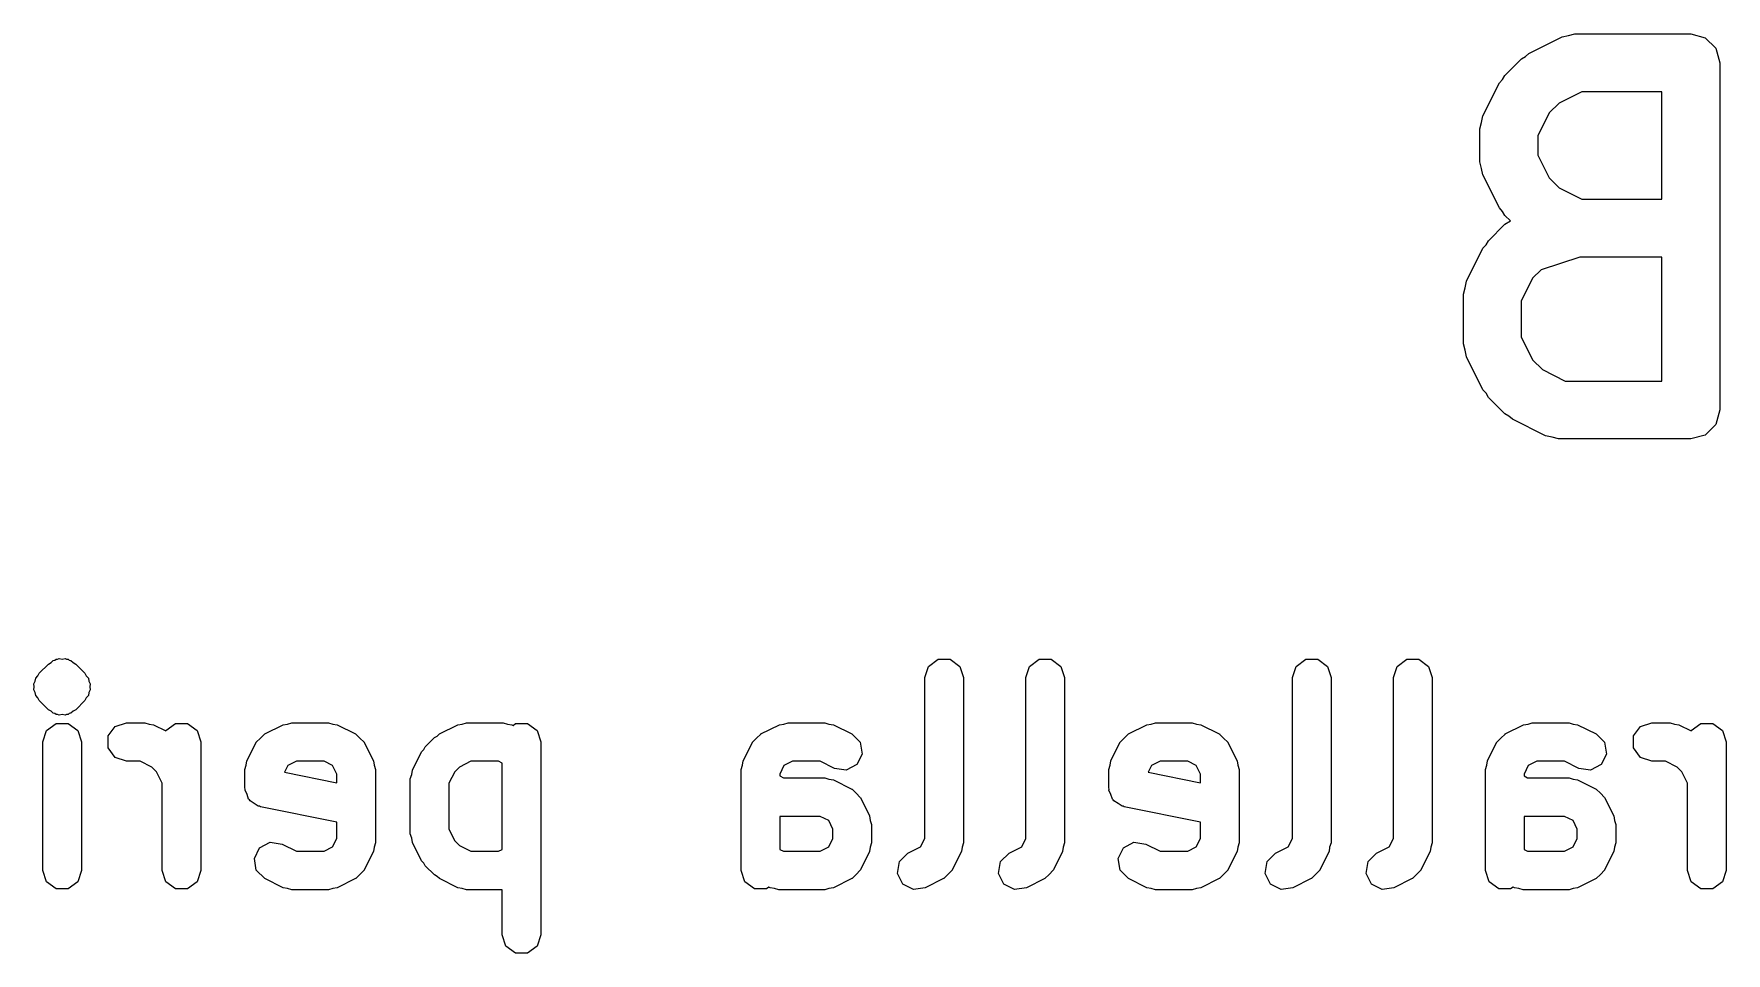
# Model space of a CAD drawing. Extents: x 0.05 to 3.95, y 0.04 to 3.84.
# Drawn here: x 2.7842 to 3.1295, y 3.648 to 3.8357 of the extents above; entities that cross this region are included whole.
import ezdxf

# ---------------------------------------------------------------- set-up
doc = ezdxf.new("R2010")
doc.units = 0
doc.header["$MEASUREMENT"] = 0
doc.layers.add('BLACK', color=7, linetype='CONTINUOUS')

msp = doc.modelspace()

# ---------------------------------------------------------------- linework, layer by layer
at = {"layer": 'BLACK', "linetype": 'CONTINUOUS'}
for p, q in [((3.08926, 3.83166), (3.09601, 3.83503)), ((3.09601, 3.83503), (3.09734, 3.83531)), ((3.09734, 3.83531), (3.09865, 3.83566)), ((3.09865, 3.83566), (3.12227, 3.83566)), ((3.12227, 3.83566), (3.12522, 3.83487)), ((3.12522, 3.83487), (3.12739, 3.83271)), ((3.12739, 3.83271), (3.12818, 3.82975)), ((3.08435, 3.82718), (3.08773, 3.83055)), ((3.08773, 3.83055), (3.08855, 3.83103)), ((3.08855, 3.83103), (3.08926, 3.83166)), ((3.12818, 3.82975), (3.12818, 3.75889)), ((3.08324, 3.82564), (3.08388, 3.82636)), ((3.08388, 3.82636), (3.08435, 3.82718)), ((3.07987, 3.8189), (3.08324, 3.82564)), ((3.10004, 3.82385), (3.0954, 3.82152)), ((3.11637, 3.82385), (3.10004, 3.82385)), ((3.11637, 3.80191), (3.11637, 3.82385)), ((3.0796, 3.81757), (3.07987, 3.8189)), ((3.09338, 3.81951), (3.09106, 3.81486)), ((3.0954, 3.82152), (3.09338, 3.81951)), ((3.07925, 3.81625), (3.0796, 3.81757)), ((3.07925, 3.80951), (3.07925, 3.81625)), ((3.09106, 3.81486), (3.09106, 3.8109)), ((3.0796, 3.80819), (3.07925, 3.80951)), ((3.09106, 3.8109), (3.09338, 3.80625)), ((3.07987, 3.80686), (3.0796, 3.80819)), ((3.08324, 3.80011), (3.07987, 3.80686)), ((3.09338, 3.80625), (3.0954, 3.80423)), ((3.0954, 3.80423), (3.10004, 3.80191)), ((3.10004, 3.80191), (3.11637, 3.80191)), ((3.08388, 3.7994), (3.08324, 3.80011)), ((3.08435, 3.79858), (3.08388, 3.7994)), ((3.08547, 3.79746), (3.08435, 3.79858)), ((3.08098, 3.79343), (3.08435, 3.79681)), ((3.08435, 3.79681), (3.08547, 3.79746)), ((3.0765, 3.78515), (3.07987, 3.7919)), ((3.07987, 3.7919), (3.0805, 3.79261)), ((3.0805, 3.79261), (3.08098, 3.79343)), ((3.09961, 3.7901), (3.09172, 3.78747)), ((3.11637, 3.7901), (3.09961, 3.7901)), ((3.11637, 3.76479), (3.11637, 3.7901)), ((3.07622, 3.78382), (3.0765, 3.78515)), ((3.09001, 3.78576), (3.08768, 3.78111)), ((3.09172, 3.78747), (3.09001, 3.78576)), ((3.07587, 3.78251), (3.07622, 3.78382)), ((3.07587, 3.77238), (3.07587, 3.78251)), ((3.08768, 3.78111), (3.08768, 3.77378)), ((3.07622, 3.77107), (3.07587, 3.77238)), ((3.0765, 3.76974), (3.07622, 3.77107)), ((3.08768, 3.77378), (3.09001, 3.76913)), ((3.07987, 3.76299), (3.0765, 3.76974)), ((3.09001, 3.76913), (3.09202, 3.76711)), ((3.09202, 3.76711), (3.09667, 3.76479)), ((3.09667, 3.76479), (3.11637, 3.76479)), ((3.0805, 3.76228), (3.07987, 3.76299)), ((3.08098, 3.76146), (3.0805, 3.76228)), ((3.08435, 3.75809), (3.08098, 3.76146)), ((3.08517, 3.75761), (3.08435, 3.75809)), ((3.08589, 3.75698), (3.08517, 3.75761)), ((3.09263, 3.7536), (3.08589, 3.75698)), ((3.12818, 3.75889), (3.12739, 3.75593)), ((3.09396, 3.75333), (3.09263, 3.7536)), ((3.09528, 3.75298), (3.09396, 3.75333)), ((3.12522, 3.75377), (3.12227, 3.75298)), ((3.12739, 3.75593), (3.12522, 3.75377)), ((3.12227, 3.75298), (3.09528, 3.75298)), ((2.78503, 3.70459), (2.78531, 3.70515)), ((2.78531, 3.70515), (2.78719, 3.70702)), ((2.78719, 3.70702), (2.78774, 3.7073)), ((2.78774, 3.7073), (2.78818, 3.70774)), ((2.78818, 3.70774), (2.7885, 3.70779)), ((2.7885, 3.70779), (2.78875, 3.70798)), ((2.78875, 3.70798), (2.78907, 3.70798)), ((2.78907, 3.70798), (2.78935, 3.70813)), ((2.78935, 3.70813), (2.78997, 3.70803)), ((2.78997, 3.70803), (2.79059, 3.70813)), ((2.79059, 3.70813), (2.79087, 3.70798)), ((2.79087, 3.70798), (2.79119, 3.70798)), ((2.79119, 3.70798), (2.79144, 3.70779)), ((2.79144, 3.70779), (2.79176, 3.70774)), ((2.79176, 3.70774), (2.7922, 3.7073)), ((2.7922, 3.7073), (2.79275, 3.70702)), ((2.79275, 3.70702), (2.79463, 3.70515)), ((2.79463, 3.70515), (2.79491, 3.70459)), ((2.96601, 3.70424), (2.96676, 3.70655)), ((2.96676, 3.70655), (2.96873, 3.70798)), ((2.96873, 3.70798), (2.97116, 3.70798)), ((2.97116, 3.70798), (2.97313, 3.70655)), ((2.97313, 3.70655), (2.97388, 3.70424)), ((2.98663, 3.70424), (2.98738, 3.70655)), ((2.98738, 3.70655), (2.98935, 3.70798)), ((2.98935, 3.70798), (2.99179, 3.70798)), ((2.99179, 3.70798), (2.99376, 3.70655)), ((2.99376, 3.70655), (2.99451, 3.70424)), ((3.041, 3.70424), (3.04175, 3.70655)), ((3.04175, 3.70655), (3.04372, 3.70798)), ((3.04372, 3.70798), (3.04615, 3.70798)), ((3.04615, 3.70798), (3.04812, 3.70655)), ((3.04812, 3.70655), (3.04888, 3.70424)), ((3.06162, 3.70424), (3.06238, 3.70655)), ((3.06238, 3.70655), (3.06434, 3.70798)), ((3.06434, 3.70798), (3.06678, 3.70798)), ((3.06678, 3.70798), (3.06875, 3.70655)), ((3.06875, 3.70655), (3.0695, 3.70424)), ((2.78421, 3.70298), (2.78449, 3.70353)), ((2.7843, 3.70236), (2.78421, 3.70298)), ((2.78421, 3.70175), (2.7843, 3.70236)), ((2.78449, 3.70119), (2.78421, 3.70175)), ((2.78449, 3.70353), (2.78459, 3.70415)), ((2.78459, 3.70415), (2.78503, 3.70459)), ((2.79491, 3.70459), (2.79535, 3.70415)), ((2.79535, 3.70415), (2.79545, 3.70353)), ((2.79545, 3.70353), (2.79573, 3.70298)), ((2.79573, 3.70175), (2.79545, 3.70119)), ((2.79573, 3.70298), (2.79564, 3.70236)), ((2.79564, 3.70236), (2.79573, 3.70175)), ((2.96601, 3.67142), (2.96601, 3.70424)), ((2.97388, 3.70424), (2.97388, 3.67049)), ((2.98663, 3.67142), (2.98663, 3.70424)), ((2.99451, 3.70424), (2.99451, 3.67049)), ((3.041, 3.67142), (3.041, 3.70424)), ((3.04888, 3.70424), (3.04888, 3.67049)), ((3.06162, 3.67142), (3.06162, 3.70424)), ((3.0695, 3.70424), (3.0695, 3.67049)), ((2.78459, 3.70057), (2.78449, 3.70119)), ((2.78503, 3.70013), (2.78459, 3.70057)), ((2.78531, 3.69958), (2.78503, 3.70013)), ((2.78719, 3.6977), (2.78531, 3.69958)), ((2.79463, 3.69958), (2.79275, 3.6977)), ((2.79491, 3.70013), (2.79463, 3.69958)), ((2.79535, 3.70057), (2.79491, 3.70013)), ((2.79545, 3.70119), (2.79535, 3.70057)), ((2.78678, 3.69343), (2.78875, 3.69486)), ((2.78774, 3.69742), (2.78719, 3.6977)), ((2.78818, 3.69698), (2.78774, 3.69742)), ((2.7885, 3.69693), (2.78818, 3.69698)), ((2.78875, 3.69674), (2.7885, 3.69693)), ((2.78907, 3.69674), (2.78875, 3.69674)), ((2.78875, 3.69486), (2.79119, 3.69486)), ((2.78935, 3.6966), (2.78907, 3.69674)), ((2.78997, 3.6967), (2.78935, 3.6966)), ((2.79059, 3.6966), (2.78997, 3.6967)), ((2.79087, 3.69674), (2.79059, 3.6966)), ((2.79119, 3.69674), (2.79087, 3.69674)), ((2.79144, 3.69693), (2.79119, 3.69674)), ((2.79119, 3.69486), (2.79316, 3.69343)), ((2.79176, 3.69698), (2.79144, 3.69693)), ((2.7922, 3.69742), (2.79176, 3.69698)), ((2.79275, 3.6977), (2.7922, 3.69742)), ((2.80078, 3.6943), (2.80309, 3.69505)), ((2.80309, 3.69505), (2.80684, 3.69505)), ((2.80684, 3.69505), (2.80771, 3.69477)), ((2.80771, 3.69477), (2.8086, 3.69463)), ((2.8086, 3.69463), (2.81114, 3.69337)), ((2.81116, 3.69343), (2.81313, 3.69486)), ((2.81313, 3.69486), (2.81556, 3.69486)), ((2.81556, 3.69486), (2.81753, 3.69343)), ((2.83133, 3.69276), (2.83508, 3.69463)), ((2.83508, 3.69463), (2.83598, 3.69477)), ((2.83598, 3.69477), (2.83684, 3.69505)), ((2.83684, 3.69505), (2.84434, 3.69505)), ((2.84434, 3.69505), (2.8452, 3.69477)), ((2.8452, 3.69477), (2.8461, 3.69463)), ((2.8461, 3.69463), (2.84985, 3.69276)), ((2.86695, 3.69276), (2.8707, 3.69463)), ((2.8707, 3.69463), (2.8716, 3.69477)), ((2.8716, 3.69477), (2.87246, 3.69505)), ((2.87246, 3.69505), (2.87996, 3.69505)), ((2.87996, 3.69505), (2.88082, 3.69477)), ((2.88082, 3.69477), (2.88172, 3.69463)), ((2.88172, 3.69463), (2.882, 3.6945)), ((2.882, 3.6945), (2.88249, 3.69486)), ((2.88249, 3.69486), (2.88492, 3.69486)), ((2.88492, 3.69486), (2.88689, 3.69343)), ((2.93257, 3.69276), (2.93632, 3.69463)), ((2.93632, 3.69463), (2.93721, 3.69477)), ((2.93721, 3.69477), (2.93808, 3.69505)), ((2.93808, 3.69505), (2.94558, 3.69505)), ((2.94558, 3.69505), (2.94644, 3.69477)), ((2.94644, 3.69477), (2.94734, 3.69463)), ((2.94734, 3.69463), (2.95109, 3.69276)), ((3.00756, 3.69276), (3.01131, 3.69463)), ((3.01131, 3.69463), (3.0122, 3.69477)), ((3.0122, 3.69477), (3.01307, 3.69505)), ((3.01307, 3.69505), (3.02057, 3.69505)), ((3.02057, 3.69505), (3.02143, 3.69477)), ((3.02143, 3.69477), (3.02233, 3.69463)), ((3.02233, 3.69463), (3.02608, 3.69276)), ((3.08442, 3.69276), (3.08817, 3.69463)), ((3.08817, 3.69463), (3.08907, 3.69477)), ((3.08907, 3.69477), (3.08993, 3.69505)), ((3.08993, 3.69505), (3.09743, 3.69505)), ((3.09743, 3.69505), (3.09829, 3.69477)), ((3.09829, 3.69477), (3.09919, 3.69463)), ((3.09919, 3.69463), (3.10294, 3.69276)), ((3.11199, 3.6943), (3.1143, 3.69505)), ((3.1143, 3.69505), (3.11805, 3.69505)), ((3.11805, 3.69505), (3.11892, 3.69477)), ((3.11892, 3.69477), (3.11981, 3.69463)), ((3.11981, 3.69463), (3.12235, 3.69337)), ((3.12237, 3.69343), (3.12434, 3.69486)), ((3.12434, 3.69486), (3.12677, 3.69486)), ((3.12677, 3.69486), (3.12874, 3.69343)), ((2.78603, 3.69111), (2.78678, 3.69343)), ((2.78603, 3.66487), (2.78603, 3.69111)), ((2.79316, 3.69343), (2.79391, 3.69111)), ((2.79391, 3.69111), (2.79391, 3.66487)), ((2.79935, 3.69233), (2.80078, 3.6943)), ((2.79935, 3.6899), (2.79935, 3.69233)), ((2.81114, 3.69337), (2.81116, 3.69343)), ((2.81753, 3.69343), (2.81828, 3.69111)), ((2.81828, 3.69111), (2.81828, 3.66487)), ((2.82959, 3.69102), (2.8296, 3.69105)), ((2.8296, 3.69105), (2.83044, 3.69189)), ((2.83044, 3.69189), (2.83128, 3.69273)), ((2.83128, 3.69273), (2.83131, 3.69274)), ((2.83131, 3.69274), (2.83133, 3.69276)), ((2.84985, 3.69276), (2.84987, 3.69274)), ((2.84987, 3.69274), (2.8499, 3.69273)), ((2.8499, 3.69273), (2.85074, 3.69189)), ((2.85074, 3.69189), (2.85158, 3.69105)), ((2.85158, 3.69105), (2.85159, 3.69102)), ((2.86405, 3.69015), (2.86593, 3.69202)), ((2.86593, 3.69202), (2.86649, 3.69231)), ((2.86649, 3.69231), (2.86695, 3.69276)), ((2.88689, 3.69343), (2.88765, 3.69111)), ((2.88765, 3.69111), (2.88765, 3.65174)), ((2.93083, 3.69105), (2.93168, 3.69189)), ((2.93083, 3.69102), (2.93083, 3.69105)), ((2.93168, 3.69189), (2.93251, 3.69273)), ((2.93251, 3.69273), (2.93254, 3.69274)), ((2.93254, 3.69274), (2.93257, 3.69276)), ((2.95109, 3.69276), (2.95282, 3.69105)), ((2.95282, 3.69105), (2.95322, 3.68865)), ((3.00582, 3.69105), (3.00667, 3.69189)), ((3.00582, 3.69102), (3.00582, 3.69105)), ((3.00667, 3.69189), (3.0075, 3.69273)), ((3.0075, 3.69273), (3.00753, 3.69274)), ((3.00753, 3.69274), (3.00756, 3.69276)), ((3.02608, 3.69276), (3.0261, 3.69274)), ((3.0261, 3.69274), (3.02613, 3.69273)), ((3.02613, 3.69273), (3.02696, 3.69189)), ((3.02696, 3.69189), (3.02781, 3.69105)), ((3.02781, 3.69105), (3.02782, 3.69102)), ((3.08268, 3.69102), (3.08269, 3.69105)), ((3.08269, 3.69105), (3.08354, 3.69189)), ((3.08354, 3.69189), (3.08437, 3.69273)), ((3.08437, 3.69273), (3.0844, 3.69274)), ((3.0844, 3.69274), (3.08442, 3.69276)), ((3.10294, 3.69276), (3.10468, 3.69105)), ((3.10468, 3.69105), (3.10507, 3.68865)), ((3.11056, 3.69233), (3.11199, 3.6943)), ((3.11056, 3.6899), (3.11056, 3.69233)), ((3.12235, 3.69337), (3.12237, 3.69343)), ((3.12874, 3.69343), (3.12949, 3.69111)), ((3.12949, 3.69111), (3.12949, 3.66487)), ((2.80078, 3.68793), (2.79935, 3.6899)), ((2.80309, 3.68718), (2.80078, 3.68793)), ((2.82769, 3.68725), (2.82957, 3.691)), ((2.82957, 3.691), (2.82959, 3.69102)), ((2.85159, 3.69102), (2.85161, 3.691)), ((2.85161, 3.691), (2.85348, 3.68725)), ((2.86144, 3.68538), (2.86331, 3.68912)), ((2.86331, 3.68912), (2.86376, 3.68958)), ((2.86376, 3.68958), (2.86405, 3.69015)), ((2.92893, 3.68725), (2.93081, 3.691)), ((2.93081, 3.691), (2.93083, 3.69102)), ((2.95322, 3.68865), (2.95213, 3.68648)), ((3.00392, 3.68725), (3.0058, 3.691)), ((3.0058, 3.691), (3.00582, 3.69102)), ((3.02782, 3.69102), (3.02784, 3.691)), ((3.02784, 3.691), (3.02971, 3.68725)), ((3.08079, 3.68725), (3.08266, 3.691)), ((3.08266, 3.691), (3.08268, 3.69102)), ((3.10507, 3.68865), (3.10399, 3.68648)), ((3.11199, 3.68793), (3.11056, 3.6899)), ((3.1143, 3.68718), (3.11199, 3.68793)), ((2.80591, 3.68718), (2.80309, 3.68718)), ((2.80826, 3.686), (2.80591, 3.68718)), ((2.80923, 3.68503), (2.80826, 3.686)), ((2.8104, 3.68269), (2.80923, 3.68503)), ((2.82728, 3.68549), (2.82756, 3.68635)), ((2.82728, 3.68174), (2.82728, 3.68549)), ((2.82756, 3.68635), (2.82769, 3.68725)), ((2.83602, 3.6863), (2.83534, 3.68493)), ((2.83534, 3.68493), (2.84603, 3.68279)), ((2.83777, 3.68718), (2.83602, 3.6863)), ((2.84341, 3.68718), (2.83777, 3.68718)), ((2.84515, 3.6863), (2.84341, 3.68718)), ((2.84603, 3.68456), (2.84515, 3.6863)), ((2.84603, 3.68279), (2.84603, 3.68456)), ((2.85348, 3.68725), (2.85362, 3.68635)), ((2.85362, 3.68635), (2.8539, 3.68549)), ((2.8539, 3.68549), (2.8539, 3.67049)), ((2.86102, 3.68361), (2.8613, 3.68448)), ((2.8613, 3.68448), (2.86144, 3.68538)), ((2.87007, 3.68503), (2.8689, 3.68269)), ((2.87104, 3.686), (2.87007, 3.68503)), ((2.87339, 3.68718), (2.87104, 3.686)), ((2.87903, 3.68718), (2.87339, 3.68718)), ((2.87977, 3.68681), (2.87903, 3.68718)), ((2.87977, 3.66917), (2.87977, 3.68681)), ((2.92852, 3.68549), (2.9288, 3.68635)), ((2.92852, 3.66487), (2.92852, 3.68549)), ((2.9288, 3.68635), (2.92893, 3.68725)), ((2.93726, 3.6863), (2.93639, 3.68456)), ((2.93639, 3.68456), (2.93639, 3.68417)), ((2.93639, 3.68417), (2.93713, 3.6838)), ((2.93901, 3.68718), (2.93726, 3.6863)), ((2.94465, 3.68718), (2.93901, 3.68718)), ((2.94756, 3.68572), (2.94465, 3.68718)), ((2.94997, 3.68536), (2.94756, 3.68572)), ((2.95213, 3.68648), (2.94997, 3.68536)), ((3.00351, 3.68549), (3.00379, 3.68635)), ((3.00351, 3.68174), (3.00351, 3.68549)), ((3.00379, 3.68635), (3.00392, 3.68725)), ((3.01225, 3.6863), (3.01157, 3.68493)), ((3.01157, 3.68493), (3.02225, 3.68279)), ((3.014, 3.68718), (3.01225, 3.6863)), ((3.01964, 3.68718), (3.014, 3.68718)), ((3.02138, 3.6863), (3.01964, 3.68718)), ((3.02225, 3.68456), (3.02138, 3.6863)), ((3.02225, 3.68279), (3.02225, 3.68456)), ((3.02971, 3.68725), (3.02985, 3.68635)), ((3.02985, 3.68635), (3.03013, 3.68549)), ((3.03013, 3.68549), (3.03013, 3.67049)), ((3.08037, 3.68549), (3.08065, 3.68635)), ((3.08037, 3.66487), (3.08037, 3.68549)), ((3.08065, 3.68635), (3.08079, 3.68725)), ((3.08912, 3.6863), (3.08825, 3.68456)), ((3.08825, 3.68456), (3.08825, 3.68417)), ((3.08825, 3.68417), (3.08899, 3.6838)), ((3.09086, 3.68718), (3.08912, 3.6863)), ((3.0965, 3.68718), (3.09086, 3.68718)), ((3.09942, 3.68572), (3.0965, 3.68718)), ((3.10183, 3.68536), (3.09942, 3.68572)), ((3.10399, 3.68648), (3.10183, 3.68536)), ((3.11712, 3.68718), (3.1143, 3.68718)), ((3.11947, 3.686), (3.11712, 3.68718)), ((3.12044, 3.68503), (3.11947, 3.686)), ((3.12162, 3.68269), (3.12044, 3.68503)), ((2.8104, 3.66487), (2.8104, 3.68269)), ((2.82735, 3.68151), (2.82728, 3.68174)), ((2.8273, 3.68128), (2.82735, 3.68151)), ((2.82772, 3.68037), (2.8273, 3.68128)), ((2.86102, 3.67237), (2.86102, 3.68361)), ((2.8689, 3.68269), (2.8689, 3.6733)), ((2.93713, 3.6838), (2.94558, 3.6838)), ((2.94558, 3.6838), (2.94644, 3.68352)), ((2.94644, 3.68352), (2.94734, 3.68339)), ((2.94734, 3.68339), (2.95109, 3.68151)), ((2.95109, 3.68151), (2.95111, 3.68149)), ((2.95111, 3.68149), (2.95114, 3.68148)), ((2.95114, 3.68148), (2.95197, 3.68064)), ((3.00358, 3.68151), (3.00351, 3.68174)), ((3.00353, 3.68128), (3.00358, 3.68151)), ((3.00395, 3.68037), (3.00353, 3.68128)), ((3.08899, 3.6838), (3.09743, 3.6838)), ((3.09743, 3.6838), (3.09829, 3.68352)), ((3.09829, 3.68352), (3.09919, 3.68339)), ((3.09919, 3.68339), (3.10294, 3.68151)), ((3.10294, 3.68151), (3.10296, 3.68149)), ((3.10296, 3.68149), (3.103, 3.68148)), ((3.103, 3.68148), (3.10383, 3.68064)), ((3.12162, 3.66487), (3.12162, 3.68269)), ((2.82803, 3.67943), (2.82772, 3.68037)), ((2.82822, 3.67929), (2.82803, 3.67943)), ((2.82832, 3.67907), (2.82822, 3.67929)), ((2.82919, 3.67858), (2.82832, 3.67907)), ((2.83, 3.678), (2.82919, 3.67858)), ((2.83024, 3.678), (2.83, 3.678)), ((2.83044, 3.67788), (2.83024, 3.678)), ((2.84603, 3.67476), (2.83044, 3.67788)), ((2.95197, 3.68064), (2.95282, 3.6798)), ((2.95282, 3.6798), (2.95282, 3.67977)), ((2.95282, 3.67977), (2.95285, 3.67975)), ((2.95285, 3.67975), (2.95472, 3.676)), ((3.00426, 3.67943), (3.00395, 3.68037)), ((3.00445, 3.67929), (3.00426, 3.67943)), ((3.00455, 3.67907), (3.00445, 3.67929)), ((3.00542, 3.67858), (3.00455, 3.67907)), ((3.00623, 3.678), (3.00542, 3.67858)), ((3.00646, 3.678), (3.00623, 3.678)), ((3.00667, 3.67788), (3.00646, 3.678)), ((3.02225, 3.67476), (3.00667, 3.67788)), ((3.10383, 3.68064), (3.10468, 3.6798)), ((3.10468, 3.6798), (3.10468, 3.67977)), ((3.10468, 3.67977), (3.1047, 3.67975)), ((3.1047, 3.67975), (3.10658, 3.676)), ((2.84603, 3.67142), (2.84603, 3.67476)), ((2.93639, 3.67593), (2.93639, 3.66917)), ((2.94465, 3.67593), (2.93639, 3.67593)), ((2.94639, 3.67506), (2.94465, 3.67593)), ((2.94726, 3.67331), (2.94639, 3.67506)), ((2.95472, 3.676), (2.95486, 3.6751)), ((2.95486, 3.6751), (2.95514, 3.67424)), ((2.95514, 3.67424), (2.95514, 3.67049)), ((3.02225, 3.67142), (3.02225, 3.67476)), ((3.08825, 3.67593), (3.08825, 3.66917)), ((3.0965, 3.67593), (3.08825, 3.67593)), ((3.09825, 3.67506), (3.0965, 3.67593)), ((3.09912, 3.67331), (3.09825, 3.67506)), ((3.10658, 3.676), (3.10671, 3.6751)), ((3.10671, 3.6751), (3.10699, 3.67424)), ((3.10699, 3.67424), (3.10699, 3.67049)), ((2.83028, 3.6695), (2.83244, 3.67063)), ((2.83244, 3.67063), (2.83485, 3.67026)), ((2.84515, 3.66968), (2.84603, 3.67142)), ((2.8539, 3.67049), (2.85362, 3.66963)), ((2.8613, 3.6715), (2.86102, 3.67237)), ((2.86144, 3.67061), (2.8613, 3.6715)), ((2.86331, 3.66686), (2.86144, 3.67061)), ((2.8689, 3.6733), (2.87007, 3.67095)), ((2.87007, 3.67095), (2.87104, 3.66998)), ((2.94639, 3.66968), (2.94726, 3.67142)), ((2.94726, 3.67142), (2.94726, 3.67331)), ((2.95514, 3.67049), (2.95486, 3.66963)), ((2.96514, 3.66968), (2.96601, 3.67142)), ((2.97388, 3.67049), (2.9736, 3.66963)), ((2.98576, 3.66968), (2.98663, 3.67142)), ((2.99451, 3.67049), (2.99423, 3.66963)), ((3.00651, 3.6695), (3.00867, 3.67063)), ((3.00867, 3.67063), (3.01108, 3.67026)), ((3.02138, 3.66968), (3.02225, 3.67142)), ((3.03013, 3.67049), (3.02985, 3.66963)), ((3.04013, 3.66968), (3.041, 3.67142)), ((3.04888, 3.67049), (3.04859, 3.66963)), ((3.06075, 3.66968), (3.06162, 3.67142)), ((3.0695, 3.67049), (3.06922, 3.66963)), ((3.09825, 3.66968), (3.09912, 3.67142)), ((3.09912, 3.67142), (3.09912, 3.67331)), ((3.10699, 3.67049), (3.10671, 3.66963)), ((2.8292, 3.66733), (2.83028, 3.6695)), ((2.8296, 3.66493), (2.8292, 3.66733)), ((2.83485, 3.67026), (2.83777, 3.6688)), ((2.83777, 3.6688), (2.84341, 3.6688)), ((2.84341, 3.6688), (2.84515, 3.66968)), ((2.85348, 3.66873), (2.85161, 3.66498)), ((2.85362, 3.66963), (2.85348, 3.66873)), ((2.87104, 3.66998), (2.87339, 3.6688)), ((2.87339, 3.6688), (2.87903, 3.6688)), ((2.87903, 3.6688), (2.87977, 3.66917)), ((2.93639, 3.66917), (2.93713, 3.6688)), ((2.93713, 3.6688), (2.94465, 3.6688)), ((2.94465, 3.6688), (2.94639, 3.66968)), ((2.95472, 3.66873), (2.95285, 3.66498)), ((2.95486, 3.66963), (2.95472, 3.66873)), ((2.96083, 3.66668), (2.96256, 3.66839)), ((2.96256, 3.66839), (2.96514, 3.66968)), ((2.97347, 3.66873), (2.97159, 3.66498)), ((2.9736, 3.66963), (2.97347, 3.66873)), ((2.98145, 3.66668), (2.98318, 3.66839)), ((2.98318, 3.66839), (2.98576, 3.66968)), ((2.99409, 3.66873), (2.99222, 3.66498)), ((2.99423, 3.66963), (2.99409, 3.66873)), ((3.00542, 3.66733), (3.00651, 3.6695)), ((3.00582, 3.66493), (3.00542, 3.66733)), ((3.01108, 3.67026), (3.014, 3.6688)), ((3.014, 3.6688), (3.01964, 3.6688)), ((3.01964, 3.6688), (3.02138, 3.66968)), ((3.02971, 3.66873), (3.02784, 3.66498)), ((3.02985, 3.66963), (3.02971, 3.66873)), ((3.03582, 3.66668), (3.03755, 3.66839)), ((3.03755, 3.66839), (3.04013, 3.66968)), ((3.04846, 3.66873), (3.04658, 3.66498)), ((3.04859, 3.66963), (3.04846, 3.66873)), ((3.05644, 3.66668), (3.05818, 3.66839)), ((3.05818, 3.66839), (3.06075, 3.66968)), ((3.06908, 3.66873), (3.06721, 3.66498)), ((3.06922, 3.66963), (3.06908, 3.66873)), ((3.08825, 3.66917), (3.08899, 3.6688)), ((3.08899, 3.6688), (3.0965, 3.6688)), ((3.0965, 3.6688), (3.09825, 3.66968)), ((3.10658, 3.66873), (3.1047, 3.66498)), ((3.10671, 3.66963), (3.10658, 3.66873)), ((2.78678, 3.66255), (2.78603, 3.66487)), ((2.79391, 3.66487), (2.79316, 3.66255)), ((2.81116, 3.66255), (2.8104, 3.66487)), ((2.81828, 3.66487), (2.81753, 3.66255)), ((2.83133, 3.66322), (2.8296, 3.66493)), ((2.85074, 3.66409), (2.8499, 3.66325)), ((2.85158, 3.66493), (2.85074, 3.66409)), ((2.85159, 3.66496), (2.85158, 3.66493)), ((2.85161, 3.66498), (2.85159, 3.66496)), ((2.86376, 3.6664), (2.86331, 3.66686)), ((2.86405, 3.66583), (2.86376, 3.6664)), ((2.86593, 3.66396), (2.86405, 3.66583)), ((2.86649, 3.66367), (2.86593, 3.66396)), ((2.86695, 3.66322), (2.86649, 3.66367)), ((2.92927, 3.66255), (2.92852, 3.66487)), ((2.95197, 3.66409), (2.95114, 3.66325)), ((2.95282, 3.66493), (2.95197, 3.66409)), ((2.95285, 3.66498), (2.95282, 3.66496)), ((2.95282, 3.66496), (2.95282, 3.66493)), ((2.96043, 3.66428), (2.96083, 3.66668)), ((2.96152, 3.6621), (2.96043, 3.66428)), ((2.97072, 3.66409), (2.96989, 3.66325)), ((2.97157, 3.66493), (2.97072, 3.66409)), ((2.97159, 3.66498), (2.97157, 3.66496)), ((2.97157, 3.66496), (2.97157, 3.66493)), ((2.98105, 3.66428), (2.98145, 3.66668)), ((2.98214, 3.6621), (2.98105, 3.66428)), ((2.99134, 3.66409), (2.99051, 3.66325)), ((2.99219, 3.66493), (2.99134, 3.66409)), ((2.99222, 3.66498), (2.99219, 3.66496)), ((2.99219, 3.66496), (2.99219, 3.66493)), ((3.00756, 3.66322), (3.00582, 3.66493)), ((3.02696, 3.66409), (3.02613, 3.66325)), ((3.02781, 3.66493), (3.02696, 3.66409)), ((3.02782, 3.66496), (3.02781, 3.66493)), ((3.02784, 3.66498), (3.02782, 3.66496)), ((3.03542, 3.66428), (3.03582, 3.66668)), ((3.03651, 3.6621), (3.03542, 3.66428)), ((3.04571, 3.66409), (3.04488, 3.66325)), ((3.04656, 3.66493), (3.04571, 3.66409)), ((3.04658, 3.66498), (3.04656, 3.66496)), ((3.04656, 3.66496), (3.04656, 3.66493)), ((3.05604, 3.66428), (3.05644, 3.66668)), ((3.05713, 3.6621), (3.05604, 3.66428)), ((3.06633, 3.66409), (3.0655, 3.66325)), ((3.06718, 3.66493), (3.06633, 3.66409)), ((3.06719, 3.66496), (3.06718, 3.66493)), ((3.06721, 3.66498), (3.06719, 3.66496)), ((3.08112, 3.66255), (3.08037, 3.66487)), ((3.10383, 3.66409), (3.103, 3.66325)), ((3.10468, 3.66493), (3.10383, 3.66409)), ((3.1047, 3.66498), (3.10468, 3.66496)), ((3.10468, 3.66496), (3.10468, 3.66493)), ((3.12237, 3.66255), (3.12162, 3.66487)), ((3.12949, 3.66487), (3.12874, 3.66255)), ((2.78875, 3.66112), (2.78678, 3.66255)), ((2.79119, 3.66112), (2.78875, 3.66112)), ((2.79316, 3.66255), (2.79119, 3.66112)), ((2.81313, 3.66112), (2.81116, 3.66255)), ((2.81556, 3.66112), (2.81313, 3.66112)), ((2.81753, 3.66255), (2.81556, 3.66112)), ((2.83508, 3.66135), (2.83133, 3.66322)), ((2.83598, 3.66121), (2.83508, 3.66135)), ((2.83684, 3.66093), (2.83598, 3.66121)), ((2.84434, 3.66093), (2.83684, 3.66093)), ((2.8452, 3.66121), (2.84434, 3.66093)), ((2.8461, 3.66135), (2.8452, 3.66121)), ((2.84985, 3.66322), (2.8461, 3.66135)), ((2.84987, 3.66324), (2.84985, 3.66322)), ((2.8499, 3.66325), (2.84987, 3.66324)), ((2.8707, 3.66135), (2.86695, 3.66322)), ((2.8716, 3.66121), (2.8707, 3.66135)), ((2.87246, 3.66093), (2.8716, 3.66121)), ((2.87977, 3.66093), (2.87246, 3.66093)), ((2.87977, 3.65174), (2.87977, 3.66093)), ((2.93124, 3.66112), (2.92927, 3.66255)), ((2.93367, 3.66112), (2.93124, 3.66112)), ((2.93417, 3.66148), (2.93367, 3.66112)), ((2.93444, 3.66135), (2.93417, 3.66148)), ((2.93534, 3.66121), (2.93444, 3.66135)), ((2.9362, 3.66093), (2.93534, 3.66121)), ((2.94558, 3.66093), (2.9362, 3.66093)), ((2.94644, 3.66121), (2.94558, 3.66093)), ((2.94734, 3.66135), (2.94644, 3.66121)), ((2.95109, 3.66322), (2.94734, 3.66135)), ((2.95111, 3.66324), (2.95109, 3.66322)), ((2.95114, 3.66325), (2.95111, 3.66324)), ((2.96368, 3.66098), (2.96152, 3.6621)), ((2.96608, 3.66135), (2.96368, 3.66098)), ((2.96983, 3.66322), (2.96608, 3.66135)), ((2.96986, 3.66324), (2.96983, 3.66322)), ((2.96989, 3.66325), (2.96986, 3.66324)), ((2.9843, 3.66098), (2.98214, 3.6621)), ((2.98671, 3.66135), (2.9843, 3.66098)), ((2.99046, 3.66322), (2.98671, 3.66135)), ((2.99048, 3.66324), (2.99046, 3.66322)), ((2.99051, 3.66325), (2.99048, 3.66324)), ((3.01131, 3.66135), (3.00756, 3.66322)), ((3.0122, 3.66121), (3.01131, 3.66135)), ((3.01307, 3.66093), (3.0122, 3.66121)), ((3.02057, 3.66093), (3.01307, 3.66093)), ((3.02143, 3.66121), (3.02057, 3.66093)), ((3.02233, 3.66135), (3.02143, 3.66121)), ((3.02608, 3.66322), (3.02233, 3.66135)), ((3.0261, 3.66324), (3.02608, 3.66322)), ((3.02613, 3.66325), (3.0261, 3.66324)), ((3.03867, 3.66098), (3.03651, 3.6621)), ((3.04107, 3.66135), (3.03867, 3.66098)), ((3.04482, 3.66322), (3.04107, 3.66135)), ((3.04485, 3.66324), (3.04482, 3.66322)), ((3.04488, 3.66325), (3.04485, 3.66324)), ((3.05929, 3.66098), (3.05713, 3.6621)), ((3.0617, 3.66135), (3.05929, 3.66098)), ((3.06545, 3.66322), (3.0617, 3.66135)), ((3.06547, 3.66324), (3.06545, 3.66322)), ((3.0655, 3.66325), (3.06547, 3.66324)), ((3.08309, 3.66112), (3.08112, 3.66255)), ((3.08552, 3.66112), (3.08309, 3.66112)), ((3.08602, 3.66148), (3.08552, 3.66112)), ((3.0863, 3.66135), (3.08602, 3.66148)), ((3.08719, 3.66121), (3.0863, 3.66135)), ((3.08806, 3.66093), (3.08719, 3.66121)), ((3.09743, 3.66093), (3.08806, 3.66093)), ((3.09829, 3.66121), (3.09743, 3.66093)), ((3.09919, 3.66135), (3.09829, 3.66121)), ((3.10294, 3.66322), (3.09919, 3.66135)), ((3.10296, 3.66324), (3.10294, 3.66322)), ((3.103, 3.66325), (3.10296, 3.66324)), ((3.12434, 3.66112), (3.12237, 3.66255)), ((3.12677, 3.66112), (3.12434, 3.66112)), ((3.12874, 3.66255), (3.12677, 3.66112)), ((2.88052, 3.64943), (2.87977, 3.65174)), ((2.88765, 3.65174), (2.88689, 3.64943)), ((2.88249, 3.648), (2.88052, 3.64943)), ((2.88492, 3.648), (2.88249, 3.648)), ((2.88689, 3.64943), (2.88492, 3.648))]:
    msp.add_line(p, q, dxfattribs=at)

doc.saveas('drawing.dxf')
